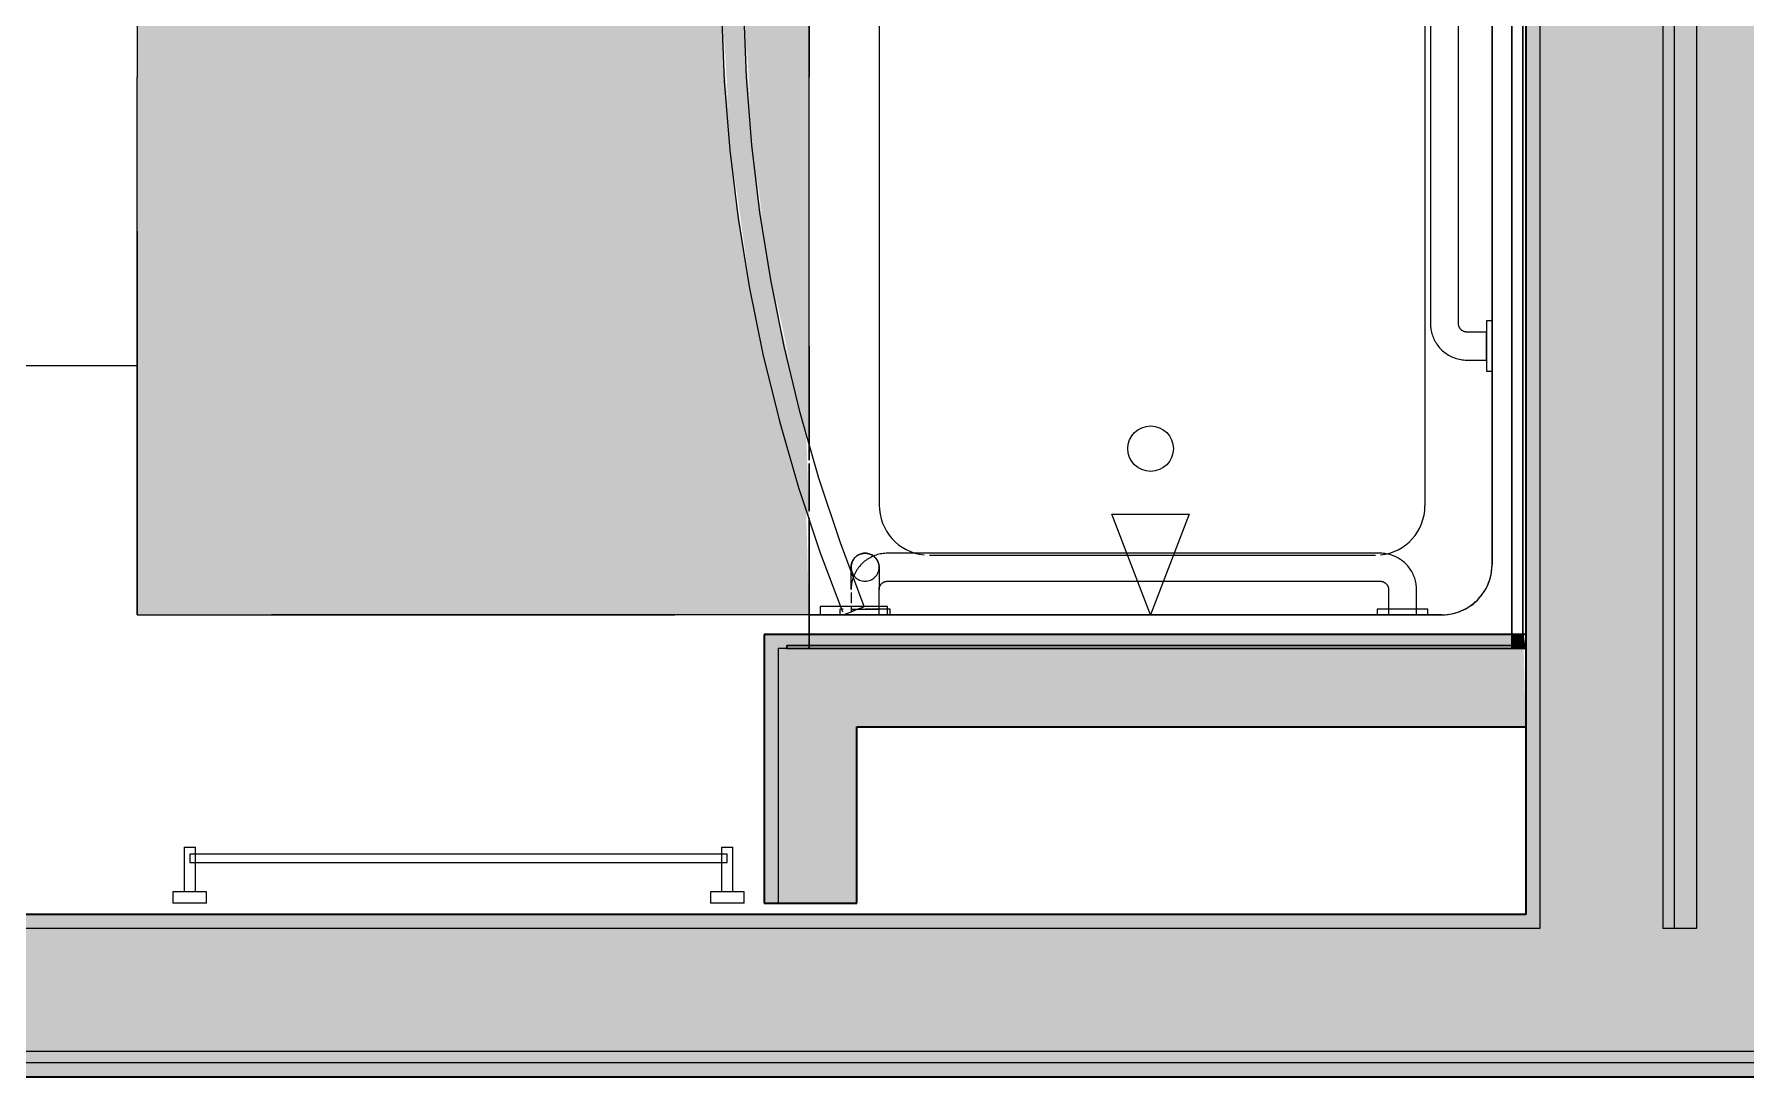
# Model space of a CAD drawing. Header units: inches. Extents: x 6 to 8416, y -388 to 6104.
# Drawn here: x 5743.6 to 5820, y 1568.9 to 1615.5 of the extents above; entities that cross this region are included whole.
import ezdxf

# ---------------------------------------------------------------- set-up
doc = ezdxf.new("R2010")
doc.units = ezdxf.units.IN
doc.header["$MEASUREMENT"] = 0
doc.linetypes.add('Dash 1_16_', pattern=[48, 24, -24])
doc.linetypes.add('Hidden 1_16_', pattern=[36, 24, -12])
for name, color, linetype, lineweight in [('A-GENM', 13, 'Continuous', 18), ('A-ROOM', 32, 'Continuous', 13), ('A-WALL', 113, 'Continuous', 25), ('A-WALL-PATT', 111, 'Continuous', 35), ('I-WALL', 2, 'Continuous', 25), ('P-SANR-FIXT', 6, 'Continuous', 18), ('Q-SPCQ', 91, 'Continuous', 18)]:
    doc.layers.add(name, color=color, linetype=linetype, lineweight=lineweight)

# ---------------------------------------------------------------- blocks, each defined once
blk = doc.blocks.new('PL BA Toilet-Unit-Two Piece-ICC ADA-AM - ICC Type B_ Front _ Side Approach_ Swing Up Bar-1978642-LEVEL 3 - PLAN Copy 1 Copy 1')
at = {"layer": 'A-GENM', "linetype": 'Hidden 1_16_', "lineweight": 9}
for p in [(48, 66), (33, 24)]:
    blk.add_line(p, (48, 24), dxfattribs=at)
blk = doc.blocks.new('GM BA Shower-Unit-Tub-Prefab-ICC ADA-AM - ICC Type B_ Option A Forward_ 60_W x 32_D-2223805-LEVEL 3 - PLAN Copy 1 Copy 1')
at = {"layer": 'A-GENM'}
blk.add_line((0, 32), (0.625, 32), dxfattribs=at)
blk = doc.blocks.new('GM Clearance-Rect-AM - 30_ x 48_  - A117 2017 Existing _ Type B _ A117 2009 _ CBC-V267-LEVEL 3 - PLAN Copy 1 Copy 1')
at = {"layer": 'A-GENM', "linetype": 'Hidden 1_16_', "lineweight": 9, "transparency": 33554560}
h = blk.add_hatch(color=256, dxfattribs=at)
h.paths.add_polyline_path([(15, 0), (14.865, 4.705), (14.159, 7.141), (12.32, 14.947), (11.757, 18.565), (11.214, 24.639), (11.151, 30.705), (11.479, 35.998), (12.278, 41.836), (13.485, 47.308), (13.485, 48), (-15, 48), (-15, 0), (13.166, 0)])
h.paths.add_polyline_path([(15, 7.775), (15, 48), (14.667, 48), (13.728, 44.092), (12.765, 38.451), (12.231, 32.814), (12.135, 26.714), (12.5, 20.865), (13.166, 15.836), (14.486, 9.664), (14.989, 7.815)])
blk.add_hatch(color=256, dxfattribs=at).paths.add_polyline_path([(15, 4.326), (14.865, 8.27), (13.713, 12.987), (12.752, 18.657), (12.22, 24.46), (12.151, 30.705), (12.478, 35.946), (13.367, 42.21), (14.624, 47.841), (14.492, 48), (13.614, 47.841), (12.03, 40.546), (11.845, 39.201), (11.217, 32.454), (11.104, 27.516), (11.508, 20.747), (12.336, 14.859), (13.593, 9.14), (14.865, 4.705)])
at = {"layer": 'A-GENM', "linetype": 'Hidden 1_16_', "lineweight": 9}
for p, q in [((-15, 48), (-15, 0)), ((-15, 48), (-15, 0)), ((-15, 0), (-15, 48)), ((15, 7.775), (15, 48)), ((15, 7.775), (15, 48)), ((15, 48), (15, 7.775)), ((15, 6.898), (15, 7.775)), ((15, 6.898), (15, 7.775)), ((15, 7.775), (15, 6.898)), ((15, 4.625), (15, 6.752)), ((15, 4.625), (15, 6.752)), ((15, 6.752), (15, 4.625)), ((15, 0), (15, 4.326)), ((15, 0), (15, 4.326)), ((15, 4.326), (15, 0)), ((-15, 0), (15, 0)), ((-15, 0), (15, 0)), ((15, 0), (-15, 0))]:
    blk.add_line(p, q, dxfattribs=at)
blk = doc.blocks.new('z Nested-Shower Surround-Tub-Prefab - Variable-V268-LEVEL 3 - PLAN Copy 1 Copy 1')
at = {"layer": 'A-GENM', "lineweight": 9}
for p, q in [((0.125, 33), (0, 33)), ((0, 33), (0, 0.625)), ((0, 32), (0, 33)), ((0, 33), (0.125, 33)), ((0.125, 0.625), (0.125, 33)), ((0.125, 33), (0.125, 32)), ((0, 29.875), (0, 32)), ((0.125, 32), (0.125, 29.875)), ((0, 0.625), (0, 29.875)), ((0.125, 29.875), (0.125, 0.625)), ((0, 0.625), (0, 0)), ((0, 0.091), (0, 0.625)), ((0, 0), (0, 0.091)), ((0, 0), (60, 0)), ((0.625, 0), (0, 0)), ((0.125, 0.125), (0.125, 0.625)), ((0.125, 0.625), (0.125, 0.312)), ((59.875, 0.125), (0.125, 0.125)), ((0.312, 0.125), (0.625, 0.125)), ((0.625, 0.125), (59.375, 0.125)), ((2.683, 0), (0.625, 0))]:
    blk.add_line(p, q, dxfattribs=at)
at = {"layer": 'A-GENM'}
for p, q in [((1.5, 32), (0, 32)), ((0, 32), (0, 0.625)), ((0, 29.875), (0, 32)), ((0.246, 32), (0.625, 32)), ((0.625, 32), (1.5, 32)), ((1.5, 32), (5.826, 32)), ((1.5, 30.75), (1.5, 32)), ((1.5, 30.75), (1.5, 32)), ((1.5, 32), (1.5, 30.75)), ((6.125, 32), (8.252, 32)), ((8.398, 32), (9.275, 32)), ((9.275, 32), (49.5, 32)), ((1.5, 30), (1.5, 30.75)), ((1.5, 29.25), (1.5, 30.75)), ((1.5, 30.75), (1.5, 30)), ((0, 0.625), (0, 29.875)), ((1.5, 3.75), (1.5, 29.25)), ((1.5, 5.942), (1.5, 29.058)), ((1.5, 29.058), (1.5, 5.942)), ((53.839, 28.873), (6.409, 28.873)), ((4.159, 26.623), (4.159, 17.771)), ((4.159, 17.771), (4.159, 15.729)), ((4.159, 15.729), (4.159, 6.712)), ((1.5, 3.75), (1.5, 5.058)), ((1.5, 5.058), (1.5, 3.75)), ((53.877, 4.5), (6.371, 4.5)), ((56.25, 1.5), (3.75, 1.5)), ((56.25, 1.5), (3.75, 1.5)), ((3.75, 1.5), (56.25, 1.5)), ((0, 0.625), (0, 0)), ((0, 0.091), (0, 0.625)), ((0, 0), (0, 0.091)), ((0, 0), (60, 0)), ((0.625, 0), (0, 0)), ((2.683, 0), (0.625, 0))]:
    blk.add_line(p, q, dxfattribs=at)
blk.add_circle((8.92, 16.75), 1.016, dxfattribs=at)
for centre, radius, start, end in [((6.409, 26.623), 2.25, 90, 173.7582), ((6.371, 6.712), 2.212, 186.09767, 270), ((3.75, 3.75), 2.25, 180, 195), ((3.75, 3.75), 2.25, 180, 270), ((3.75, 3.75), 2.25, 180, 195), ((3.75, 3.75), 2.25, 195, 200.02868), ((3.75, 3.75), 2.25, 195, 200.02868), ((3.75, 3.75), 2.25, 200.02868, 204.97132), ((3.75, 3.75), 2.25, 200.02868, 204.97132), ((3.75, 3.75), 2.25, 204.97132, 210), ((3.75, 3.75), 2.25, 204.97132, 210), ((3.75, 3.75), 2.25, 210, 225), ((3.75, 3.75), 2.25, 210, 225), ((3.75, 3.75), 2.25, 225, 240), ((3.75, 3.75), 2.25, 225, 240), ((3.75, 3.75), 2.25, 240, 241.59725), ((3.75, 3.75), 2.25, 240, 241.59725), ((3.75, 3.75), 2.25, 245.02868, 249.97132), ((3.75, 3.75), 2.25, 245.02868, 249.97132), ((3.75, 3.75), 2.25, 249.97132, 255), ((3.75, 3.75), 2.25, 249.97132, 255), ((3.75, 3.75), 2.25, 255, 270), ((3.75, 3.75), 2.25, 255, 270)]:
    blk.add_arc(centre, radius, start, end, dxfattribs=at)
blk = doc.blocks.new('z Nested-Shower Grab Bars - Variable-V269-LEVEL 3 - PLAN Copy 1 Copy 1')
at = {"layer": 'A-GENM', "linetype": 'Dash 1_16_', "lineweight": 9}
for p, q in [((0.245, 29.125), (0, 29.125)), ((0, 29.125), (0, 28.974)), ((0, 29.125), (0, 28.974)), ((0.245, 29.125), (0, 29.125)), ((0, 29.125), (0, 29.087)), ((0, 29.125), (0, 28.974)), ((0, 29.087), (0, 28.974)), ((0.25, 29.087), (0.25, 29.125)), ((0.25, 29.087), (0.25, 29.125)), ((0.25, 29.087), (0.25, 29.125)), ((0.25, 29.087), (0.25, 29.125)), ((0.25, 28.974), (0.25, 29.087)), ((0.25, 28.974), (0.25, 29.087)), ((0.25, 28.974), (0.25, 29.087)), ((0.25, 28.974), (0.25, 29.087)), ((0, 28.795), (0, 28.563)), ((0, 28.795), (0, 28.563)), ((0, 28.795), (0, 28.563)), ((0, 28.795), (0, 28.563)), ((0, 28.625), (0, 28.604)), ((0, 28.625), (0, 28.604)), ((0, 28.604), (0, 28.541)), ((0, 28.604), (0, 28.541)), ((0, 28.541), (0, 28.162)), ((0, 28.541), (0, 28.442)), ((0, 28.503), (0, 28.291)), ((0, 28.503), (0, 28.113)), ((0, 28.503), (0, 28.291)), ((0, 28.442), (0, 27.838)), ((0, 28.291), (0, 28.113)), ((0, 28.291), (0, 28.113)), ((0.375, 28.625), (0.154, 28.625)), ((0.25, 28.625), (0.25, 28.442)), ((0.25, 28.625), (0.25, 28.604)), ((0.25, 28.604), (0.25, 28.442)), ((0.25, 28.442), (0.25, 28.313)), ((0.25, 28.442), (0.25, 28.313)), ((0.25, 28.313), (0.25, 28)), ((0.25, 28.313), (0.25, 28.162)), ((0.25, 28.113), (0.25, 28.291)), ((1.004, 28.625), (0.515, 28.625)), ((1.004, 28.625), (0.515, 28.625)), ((1.143, 28.625), (1.125, 28.625)), ((1.125, 28.625), (1.165, 28.625)), ((1.208, 28.623), (1.143, 28.625)), ((1.165, 28.625), (1.205, 28.625)), ((1.205, 28.625), (1.245, 28.625)), ((1.272, 28.618), (1.208, 28.623)), ((1.245, 28.625), (1.284, 28.625)), ((1.337, 28.611), (1.272, 28.618)), ((1.284, 28.625), (1.324, 28.625)), ((1.324, 28.625), (1.363, 28.625)), ((1.401, 28.601), (1.337, 28.611)), ((1.363, 28.625), (1.401, 28.625)), ((1.401, 28.625), (1.44, 28.625)), ((1.465, 28.589), (1.401, 28.601)), ((1.44, 28.625), (1.477, 28.625)), ((1.528, 28.574), (1.465, 28.589)), ((1.477, 28.625), (1.514, 28.625)), ((1.514, 28.625), (1.551, 28.625)), ((1.591, 28.557), (1.528, 28.574)), ((1.551, 28.625), (1.587, 28.625)), ((1.587, 28.625), (1.622, 28.625)), ((1.653, 28.537), (1.591, 28.557)), ((1.622, 28.625), (1.656, 28.625)), ((1.714, 28.515), (1.653, 28.537)), ((1.656, 28.625), (1.69, 28.625)), ((1.69, 28.625), (1.722, 28.625)), ((1.774, 28.49), (1.714, 28.515)), ((1.722, 28.625), (1.754, 28.625)), ((1.754, 28.625), (1.784, 28.625)), ((1.833, 28.463), (1.774, 28.49)), ((1.784, 28.625), (1.814, 28.625)), ((1.814, 28.625), (1.842, 28.625)), ((1.891, 28.433), (1.833, 28.463)), ((1.842, 28.625), (1.87, 28.625)), ((1.87, 28.625), (1.896, 28.625)), ((1.948, 28.401), (1.891, 28.433)), ((1.896, 28.625), (1.921, 28.625)), ((1.921, 28.625), (1.944, 28.625)), ((1.944, 28.625), (1.966, 28.625)), ((2.003, 28.367), (1.948, 28.401)), ((1.966, 28.625), (1.987, 28.625)), ((2.057, 28.331), (2.003, 28.367)), ((2.057, 28.625), (2.071, 28.625)), ((2.109, 28.293), (2.057, 28.331)), ((2.071, 28.625), (2.083, 28.625)), ((2.083, 28.625), (2.094, 28.625)), ((2.094, 28.625), (2.103, 28.625)), ((2.103, 28.625), (2.11, 28.625)), ((2.16, 28.252), (2.109, 28.293)), ((2.11, 28.625), (2.116, 28.625)), ((2.116, 28.625), (2.121, 28.625)), ((2.121, 28.625), (2.124, 28.625)), ((2.124, 28.625), (2.125, 28.625)), ((2.125, 28.625), (2.15, 28.625)), ((2.15, 28.625), (2.175, 28.623)), ((2.175, 28.623), (2.2, 28.621)), ((2.2, 28.621), (2.225, 28.617)), ((2.225, 28.617), (2.249, 28.613)), ((2.249, 28.613), (2.274, 28.607)), ((2.274, 28.607), (2.298, 28.601)), ((2.298, 28.601), (2.322, 28.593)), ((2.322, 28.593), (2.345, 28.585)), ((2.345, 28.585), (2.368, 28.576)), ((2.368, 28.576), (2.391, 28.565)), ((2.391, 28.565), (2.414, 28.554)), ((2.414, 28.554), (2.436, 28.542)), ((2.436, 28.542), (2.457, 28.53)), ((2.457, 28.53), (2.478, 28.516)), ((2.478, 28.516), (2.498, 28.501)), ((2.498, 28.501), (2.518, 28.486)), ((2.518, 28.486), (2.537, 28.47)), ((2.537, 28.47), (2.556, 28.453)), ((2.556, 28.453), (2.573, 28.435)), ((2.573, 28.435), (2.59, 28.417)), ((2.59, 28.417), (2.607, 28.398)), ((2.607, 28.398), (2.622, 28.379)), ((2.622, 28.379), (2.637, 28.358)), ((2.637, 28.358), (2.651, 28.338)), ((2.651, 28.338), (2.664, 28.316)), ((2.664, 28.316), (2.676, 28.295)), ((2.676, 28.295), (2.688, 28.272)), ((0, 28.162), (0, 27.838)), ((0, 28), (0, 27.749)), ((0, 28), (0, 27.749)), ((0, 28), (0, 27.749)), ((0, 27.838), (0, 27.688)), ((0, 27.838), (0, 27.688)), ((0, 27.709), (0, 27.438)), ((0, 27.709), (0, 27.438)), ((0, 27.709), (0, 27.438)), ((0, 27.688), (0, 27.558)), ((0, 27.688), (0, 27.558)), ((0, 27.558), (0, 27.459)), ((0, 27.558), (0, 27.459)), ((0.25, 28.162), (0.25, 28)), ((0.25, 28), (0.25, 27.838)), ((0.25, 28), (0.25, 27.838)), ((0.25, 27.749), (0.25, 27.991)), ((0.25, 27.838), (0.25, 27.688)), ((0.25, 27.838), (0.25, 27.688)), ((0.25, 26.875), (0.25, 27.709)), ((0.25, 27.688), (0.25, 27.375)), ((0.25, 27.688), (0.25, 27.375)), ((0.25, 26.875), (0.25, 27.687)), ((0.25, 26.875), (0.25, 27.687)), ((2.21, 28.21), (2.16, 28.252)), ((2.257, 28.166), (2.21, 28.21)), ((2.303, 28.119), (2.257, 28.166)), ((2.466, 27.918), (2.428, 27.97)), ((2.502, 27.863), (2.466, 27.918)), ((2.535, 27.807), (2.502, 27.863)), ((2.528, 27.523), (2.509, 27.507)), ((2.547, 27.539), (2.528, 27.523)), ((2.566, 27.75), (2.535, 27.807)), ((2.565, 27.556), (2.547, 27.539)), ((2.583, 27.574), (2.565, 27.556)), ((2.595, 27.692), (2.566, 27.75)), ((2.599, 27.593), (2.583, 27.574)), ((2.622, 27.633), (2.595, 27.692)), ((2.615, 27.612), (2.599, 27.593)), ((2.63, 27.632), (2.615, 27.612)), ((2.646, 27.572), (2.622, 27.633)), ((2.645, 27.653), (2.63, 27.632)), ((2.658, 27.674), (2.645, 27.653)), ((2.671, 27.695), (2.658, 27.674)), ((2.682, 27.717), (2.671, 27.695)), ((2.693, 27.74), (2.682, 27.717)), ((2.688, 28.272), (2.698, 28.25)), ((2.703, 27.763), (2.693, 27.74)), ((2.698, 28.25), (2.708, 28.226)), ((2.712, 27.786), (2.703, 27.763)), ((2.708, 28.226), (2.716, 28.203)), ((2.72, 27.81), (2.712, 27.786)), ((2.716, 28.203), (2.724, 28.179)), ((2.727, 27.834), (2.72, 27.81)), ((2.724, 28.179), (2.73, 28.155)), ((2.734, 27.858), (2.727, 27.834)), ((2.73, 28.155), (2.736, 28.131)), ((2.739, 27.882), (2.734, 27.858)), ((2.736, 28.131), (2.741, 28.106)), ((2.743, 27.907), (2.739, 27.882)), ((2.741, 28.106), (2.745, 28.082)), ((2.746, 27.932), (2.743, 27.907)), ((2.745, 28.082), (2.747, 28.057)), ((2.749, 27.957), (2.746, 27.932)), ((2.747, 28.057), (2.749, 28.032)), ((2.749, 28.032), (2.75, 28.007)), ((2.75, 27.982), (2.749, 27.957)), ((2.75, 28.007), (2.75, 27.982)), ((0, 27.459), (0, 27.396)), ((0, 27.459), (0, 27.396)), ((0, 27.438), (0, 27.205)), ((0, 27.438), (0, 27.205)), ((0, 27.438), (0, 27.205)), ((0, 27.438), (0, 27.205)), ((0, 27.396), (0, 27.375)), ((0, 27.396), (0, 27.375)), ((0, 27.375), (1.125, 27.375)), ((0, 27.205), (0, 27.026)), ((0, 27.205), (0, 27.026)), ((0, 27.205), (0, 27.026)), ((0, 27.205), (0, 27.026)), ((0, 27.026), (0, 26.913)), ((0, 27.026), (0, 26.913)), ((0, 27.026), (0, 26.913)), ((0, 27.026), (0, 26.913)), ((0, 26.913), (0, 26.875)), ((0, 26.913), (0, 26.875)), ((0, 26.913), (0, 26.875)), ((0, 26.913), (0, 26.875)), ((0, 26.875), (0.25, 26.875)), ((0, 26.875), (0.25, 26.875)), ((0.25, 26.875), (0.25, 27.438)), ((0.25, 27.375), (1.125, 27.375)), ((1.5, 27), (1.5, 15.826)), ((1.972, 27.375), (1.95, 27.375)), ((1.993, 27.375), (1.972, 27.375)), ((2.012, 27.375), (1.993, 27.375)), ((2.03, 27.375), (2.012, 27.375)), ((2.046, 27.375), (2.03, 27.375)), ((2.061, 27.375), (2.046, 27.375)), ((2.074, 27.375), (2.061, 27.375)), ((2.086, 27.375), (2.074, 27.375)), ((2.096, 27.375), (2.086, 27.375)), ((2.105, 27.375), (2.096, 27.375)), ((2.112, 27.375), (2.105, 27.375)), ((2.118, 27.375), (2.112, 27.375)), ((2.122, 27.375), (2.118, 27.375)), ((2.124, 27.375), (2.122, 27.375)), ((2.125, 27.375), (2.124, 27.375)), ((2.138, 27.375), (2.125, 27.375)), ((2.163, 27.376), (2.138, 27.375)), ((2.188, 27.378), (2.163, 27.376)), ((2.213, 27.381), (2.188, 27.378)), ((2.238, 27.385), (2.213, 27.381)), ((2.262, 27.39), (2.238, 27.385)), ((2.287, 27.396), (2.262, 27.39)), ((2.311, 27.403), (2.287, 27.396)), ((2.334, 27.411), (2.311, 27.403)), ((2.358, 27.42), (2.334, 27.411)), ((2.381, 27.43), (2.358, 27.42)), ((2.403, 27.44), (2.381, 27.43)), ((2.426, 27.452), (2.403, 27.44)), ((2.447, 27.464), (2.426, 27.452)), ((2.468, 27.478), (2.447, 27.464)), ((2.489, 27.492), (2.468, 27.478)), ((2.509, 27.507), (2.489, 27.492)), ((2.75, 16.306), (2.75, 27)), ((2.75, 14.194), (2.75, 16.306)), ((1.5, 15.826), (1.5, 14.674)), ((1.5, 14.674), (1.5, 5)), ((2.75, 5), (2.75, 14.194)), ((0.25, 5.125), (0, 5.125)), ((0, 5.125), (0, 5.087)), ((0, 5.125), (0, 5.087)), ((0, 5.087), (0, 4.974)), ((0, 5.087), (0, 4.974)), ((0, 4.974), (0, 4.795)), ((0, 4.974), (0, 4.795)), ((0, 4.795), (0, 4.563)), ((0, 4.795), (0, 4.563)), ((1.125, 4.625), (0, 4.625)), ((0, 4.625), (0, 4.604)), ((0, 4.625), (0, 4.604)), ((0, 4.604), (0, 4.541)), ((0, 4.604), (0, 4.541)), ((0.25, 2.875), (0.25, 5.125)), ((0.25, 4.563), (0.25, 5.125)), ((0, 4.563), (0, 4.291)), ((0, 4.541), (0, 4.442)), ((0, 4.541), (0, 4.442)), ((0, 4.442), (0, 4.313)), ((0, 4.442), (0, 4.313)), ((0, 4.313), (0, 4.162)), ((0, 4.313), (0, 4.162)), ((0, 4.291), (0, 4)), ((0, 4.162), (0, 4)), ((0, 4.162), (0, 4)), ((0, 4), (0, 3.709)), ((0, 4), (0, 3.688)), ((0, 4), (0, 3.838)), ((0, 3.838), (0, 3.688)), ((0, 3.709), (0, 3.438)), ((0, 3.688), (0, 3.558)), ((0, 3.688), (0, 3.558)), ((0, 3.558), (0, 3.459)), ((0, 3.558), (0, 3.459)), ((0, 3.459), (0, 3.396)), ((0, 3.459), (0, 3.396)), ((0, 3.438), (0, 3.205)), ((0, 3.438), (0, 3.205)), ((0, 3.396), (0, 3.375)), ((0, 3.396), (0, 3.375)), ((0, 3.375), (1.125, 3.375)), ((0, 3.205), (0, 3.026)), ((0, 3.205), (0, 3.026)), ((0.25, 2.875), (0.25, 3.438)), ((0, 3.026), (0, 2.913)), ((0, 3.026), (0, 2.913)), ((0, 2.913), (0, 2.875)), ((0, 2.913), (0, 2.875)), ((0, 2.875), (0.25, 2.875)), ((35, 2.75), (13, 2.75)), ((35, 2.75), (13, 2.75)), ((11.375, 1.125), (11.375, 0.25)), ((11.375, 1.125), (11.375, 0.25)), ((12.625, 0.25), (12.625, 1.125)), ((12.625, 0.25), (12.625, 1.125)), ((13, 1.5), (35, 1.5)), ((13, 1.5), (35, 1.5)), ((10.875, 0.25), (10.875, 0)), ((11.687, 0.25), (10.875, 0.25)), ((11.687, 0.25), (10.875, 0.25)), ((10.875, 0.25), (10.875, 0)), ((13.125, 0.25), (10.875, 0.25)), ((11.687, 0.25), (10.875, 0.25)), ((10.875, 0), (10.913, 0)), ((10.875, 0), (10.913, 0)), ((10.875, 0), (10.913, 0)), ((10.875, 0), (10.913, 0)), ((10.913, 0), (11.026, 0)), ((10.913, 0), (11.026, 0)), ((10.913, 0), (11.026, 0)), ((10.913, 0), (11.026, 0)), ((11.026, 0), (11.205, 0)), ((11.026, 0), (11.205, 0)), ((11.026, 0), (11.205, 0)), ((11.026, 0), (11.205, 0)), ((11.205, 0), (11.438, 0)), ((11.205, 0), (11.438, 0)), ((11.205, 0), (11.438, 0)), ((11.205, 0), (11.438, 0)), ((11.375, 0.25), (11.688, 0.25)), ((11.375, 0.25), (11.688, 0.25)), ((11.375, 0.25), (11.688, 0.25)), ((11.375, 0.25), (12.625, 0.25)), ((11.438, 0), (11.709, 0)), ((11.438, 0), (11.709, 0)), ((11.438, 0), (11.709, 0)), ((11.438, 0), (11.709, 0)), ((11.688, 0.25), (12.313, 0.25)), ((11.688, 0.25), (11.838, 0.25)), ((11.688, 0.25), (11.838, 0.25)), ((11.709, 0), (12, 0)), ((11.709, 0), (12, 0)), ((11.709, 0), (12, 0)), ((11.709, 0), (12, 0)), ((11.838, 0.25), (12, 0.25)), ((11.838, 0.25), (12, 0.25)), ((12, 0.25), (12.162, 0.25)), ((12, 0.25), (12.162, 0.25)), ((12, 0), (12.291, 0)), ((12, 0), (12.291, 0)), ((12, 0), (12.291, 0)), ((12, 0), (12.291, 0)), ((12.162, 0.25), (12.313, 0.25)), ((12.162, 0.25), (12.313, 0.25)), ((12.291, 0), (12.563, 0)), ((12.291, 0), (12.563, 0)), ((12.291, 0), (12.563, 0)), ((12.291, 0), (12.563, 0)), ((13.125, 0.25), (12.313, 0.25)), ((13.125, 0.25), (12.313, 0.25)), ((12.313, 0.25), (12.625, 0.25)), ((12.313, 0.25), (12.625, 0.25)), ((13.125, 0.25), (12.313, 0.25)), ((12.313, 0.25), (12.625, 0.25)), ((12.563, 0), (12.795, 0)), ((12.563, 0), (12.795, 0)), ((12.563, 0), (12.795, 0)), ((12.563, 0), (12.795, 0)), ((12.795, 0), (12.974, 0)), ((12.795, 0), (12.974, 0)), ((12.795, 0), (12.974, 0)), ((12.795, 0), (12.974, 0)), ((12.974, 0), (13.087, 0)), ((12.974, 0), (13.087, 0)), ((12.974, 0), (13.087, 0)), ((12.974, 0), (13.087, 0)), ((13.087, 0), (13.125, 0)), ((13.087, 0), (13.125, 0)), ((13.087, 0), (13.125, 0)), ((13.087, 0), (13.125, 0)), ((13.125, 0), (13.125, 0.25)), ((13.125, 0), (13.125, 0.25))]:
    blk.add_line(p, q, dxfattribs=at)
at = {"layer": 'A-GENM', "linetype": 'Dash 1_16_', "lineweight": 9, "flags": 128}
for points in [[(1.987, 28.625), (2.007, 28.625), (2.025, 28.625), (2.042, 28.625), (2.057, 28.625)], [(2.428, 27.97), (2.389, 28.022), (2.347, 28.072), (2.303, 28.119)], [(2.75, 27), (2.749, 27.065), (2.745, 27.13), (2.738, 27.195), (2.729, 27.259), (2.718, 27.323), (2.703, 27.386), (2.687, 27.449), (2.668, 27.511), (2.646, 27.572)], [(1.125, 27.375), (1.14, 27.375), (1.155, 27.374), (1.17, 27.372), (1.185, 27.37), (1.2, 27.368), (1.214, 27.364), (1.229, 27.36), (1.243, 27.356), (1.257, 27.351), (1.271, 27.345), (1.285, 27.339), (1.298, 27.333), (1.311, 27.325), (1.324, 27.318), (1.337, 27.31), (1.349, 27.301), (1.361, 27.292), (1.372, 27.282), (1.383, 27.272), (1.394, 27.261), (1.404, 27.25), (1.414, 27.239), (1.423, 27.227), (1.432, 27.215), (1.441, 27.203), (1.448, 27.19), (1.456, 27.177), (1.463, 27.163), (1.469, 27.15), (1.475, 27.136), (1.48, 27.122), (1.484, 27.108), (1.488, 27.093), (1.492, 27.078), (1.495, 27.064), (1.497, 27.049), (1.498, 27.034), (1.5, 27.019), (1.5, 27.004), (1.5, 27)], [(1.95, 27.375), (1.927, 27.375), (1.903, 27.375), (1.877, 27.375), (1.85, 27.375), (1.822, 27.375), (1.792, 27.375), (1.762, 27.375), (1.731, 27.375), (1.699, 27.375), (1.665, 27.375), (1.631, 27.375), (1.596, 27.375), (1.561, 27.375), (1.524, 27.375), (1.487, 27.375), (1.45, 27.375), (1.412, 27.375), (1.373, 27.375), (1.334, 27.375), (1.295, 27.375), (1.255, 27.375), (1.216, 27.375), (1.176, 27.375), (1.136, 27.375), (1.125, 27.375)], [(1.5, 5), (1.5, 4.985), (1.499, 4.97), (1.497, 4.955), (1.495, 4.94), (1.493, 4.925), (1.489, 4.911), (1.485, 4.896), (1.481, 4.882), (1.476, 4.868), (1.47, 4.854), (1.464, 4.84), (1.458, 4.827), (1.45, 4.814), (1.443, 4.801), (1.435, 4.788), (1.426, 4.776), (1.417, 4.764), (1.407, 4.753), (1.397, 4.742), (1.386, 4.731), (1.375, 4.721), (1.364, 4.711), (1.352, 4.702), (1.34, 4.693), (1.328, 4.684), (1.315, 4.677), (1.302, 4.669), (1.288, 4.662), (1.275, 4.656), (1.261, 4.65), (1.247, 4.645), (1.233, 4.641), (1.218, 4.637), (1.203, 4.633), (1.189, 4.63), (1.174, 4.628), (1.159, 4.627), (1.144, 4.625), (1.129, 4.625), (1.125, 4.625)], [(1.125, 3.375), (1.19, 3.376), (1.255, 3.38), (1.32, 3.387), (1.384, 3.396), (1.448, 3.407), (1.511, 3.422), (1.574, 3.438), (1.636, 3.457), (1.697, 3.479), (1.758, 3.503), (1.817, 3.53), (1.875, 3.559), (1.932, 3.59), (1.988, 3.623), (2.043, 3.659), (2.095, 3.697), (2.147, 3.736), (2.197, 3.778), (2.244, 3.822), (2.291, 3.868), (2.335, 3.915), (2.377, 3.965), (2.418, 4.016), (2.456, 4.068), (2.492, 4.122), (2.526, 4.177), (2.558, 4.234), (2.588, 4.292), (2.615, 4.351), (2.64, 4.411), (2.662, 4.472), (2.682, 4.534), (2.699, 4.597), (2.714, 4.66), (2.726, 4.724), (2.736, 4.788), (2.743, 4.853), (2.748, 4.917), (2.75, 4.982), (2.75, 5)], [(13, 2.75), (12.935, 2.749), (12.87, 2.745), (12.805, 2.738), (12.741, 2.729), (12.677, 2.718), (12.614, 2.703), (12.551, 2.687), (12.489, 2.668), (12.428, 2.646), (12.367, 2.622), (12.308, 2.595), (12.25, 2.566), (12.193, 2.535), (12.137, 2.502), (12.082, 2.466), (12.03, 2.428), (11.978, 2.389), (11.928, 2.347), (11.881, 2.303), (11.834, 2.257), (11.79, 2.21), (11.748, 2.16), (11.707, 2.109), (11.669, 2.057), (11.633, 2.003), (11.599, 1.948), (11.567, 1.891), (11.537, 1.833), (11.51, 1.774), (11.485, 1.714), (11.463, 1.653), (11.443, 1.591), (11.426, 1.528), (11.411, 1.465), (11.399, 1.401), (11.389, 1.337), (11.382, 1.272), (11.377, 1.208), (11.375, 1.143), (11.375, 1.125)], [(13, 2.75), (12.935, 2.749), (12.87, 2.745), (12.805, 2.738), (12.741, 2.729), (12.677, 2.718), (12.614, 2.703), (12.551, 2.687), (12.489, 2.668), (12.428, 2.646), (12.367, 2.622), (12.308, 2.595), (12.25, 2.566), (12.193, 2.535), (12.137, 2.502), (12.082, 2.466), (12.03, 2.428), (11.978, 2.389), (11.928, 2.347), (11.881, 2.303), (11.834, 2.257), (11.79, 2.21), (11.748, 2.16), (11.707, 2.109), (11.669, 2.057), (11.633, 2.003), (11.599, 1.948), (11.567, 1.891), (11.537, 1.833), (11.51, 1.774), (11.485, 1.714), (11.463, 1.653), (11.443, 1.591), (11.426, 1.528), (11.411, 1.465), (11.399, 1.401), (11.389, 1.337), (11.382, 1.272), (11.377, 1.208), (11.375, 1.143), (11.375, 1.125)], [(12.625, 1.125), (12.625, 1.14), (12.626, 1.155), (12.628, 1.17), (12.63, 1.185), (12.632, 1.2), (12.636, 1.214), (12.64, 1.229), (12.644, 1.243), (12.649, 1.257), (12.655, 1.271), (12.661, 1.285), (12.667, 1.298), (12.675, 1.311), (12.682, 1.324), (12.69, 1.337), (12.699, 1.349), (12.708, 1.361), (12.718, 1.372), (12.728, 1.383), (12.739, 1.394), (12.75, 1.404), (12.761, 1.414), (12.773, 1.423), (12.785, 1.432), (12.797, 1.441), (12.81, 1.448), (12.823, 1.456), (12.837, 1.463), (12.85, 1.469), (12.864, 1.475), (12.878, 1.48), (12.892, 1.484), (12.907, 1.488), (12.922, 1.492), (12.936, 1.495), (12.951, 1.497), (12.966, 1.498), (12.981, 1.5), (12.996, 1.5), (13, 1.5)], [(12.625, 1.125), (12.625, 1.14), (12.626, 1.155), (12.628, 1.17), (12.63, 1.185), (12.632, 1.2), (12.636, 1.214), (12.64, 1.229), (12.644, 1.243), (12.649, 1.257), (12.655, 1.271), (12.661, 1.285), (12.667, 1.298), (12.675, 1.311), (12.682, 1.324), (12.69, 1.337), (12.699, 1.349), (12.708, 1.361), (12.718, 1.372), (12.728, 1.383), (12.739, 1.394), (12.75, 1.404), (12.761, 1.414), (12.773, 1.423), (12.785, 1.432), (12.797, 1.441), (12.81, 1.448), (12.823, 1.456), (12.837, 1.463), (12.85, 1.469), (12.864, 1.475), (12.878, 1.48), (12.892, 1.484), (12.907, 1.488), (12.922, 1.492), (12.936, 1.495), (12.951, 1.497), (12.966, 1.498), (12.981, 1.5), (12.996, 1.5), (13, 1.5)]]:
    blk.add_lwpolyline(points, dxfattribs=at)
at = {"layer": 'A-GENM', "linetype": 'Dash 1_16_', "lineweight": 9}
for start, end in [(90, 270), (270, 90)]:
    blk.add_arc((2.125, 28), 0.625, start, end, dxfattribs=at)
blk = doc.blocks.new('z Nested-Shower Fixtures - Variable-2223344-LEVEL 3 - PLAN Copy 1 Copy 1')
at = {"layer": 'P-SANR-FIXT'}
for p, q in [((0, 0), (4.5, 1.727)), ((4.5, 1.727), (4.5, -1.727)), ((4.5, -1.727), (0, 0))]:
    blk.add_line(p, q, dxfattribs=at)
blk = doc.blocks.new('SE BA Shower Curtain Rod-AM - 1_ Dia__ 76_ AFF-V270-LEVEL 3 - PLAN Copy 1 Copy 1')
at = {"layer": 'Q-SPCQ'}
for p, q in [((0.375, 1.5), (0, 1.5)), ((0, 1.5), (0, 0.75)), ((0, 1.5), (0, -1.5)), ((0.375, -1.5), (0.375, 1.5)), ((0.375, 0.75), (0.375, 1.5)), ((0, 0.75), (0, 0.388)), ((0, 0.388), (0, 0)), ((0.002, 0.464), (0.027, 0.402)), ((0.002, 0.464), (0.027, 0.402)), ((0.027, 0.402), (0.095, 0.232)), ((0.027, 0.402), (0.057, 0.328)), ((0.057, 0.328), (0.095, 0.232)), ((0.095, 0.232), (0.14, 0.12)), ((0.095, 0.232), (0.14, 0.12)), ((0.375, 0.605), (0.128, 0.512)), ((0.14, 0.12), (0.235, -0.12)), ((0.14, 0.12), (0.187, 0)), ((0.187, 0), (0.235, -0.12)), ((0.375, 0.521), (0.375, 0.75)), ((0, 0), (0, -0.388)), ((0, -0.388), (0, -0.75)), ((0, -0.75), (0, -1.5)), ((0.235, -0.12), (0.28, -0.232)), ((0.235, -0.12), (0.28, -0.232)), ((0.28, -0.232), (0.318, -0.328)), ((0.28, -0.232), (0.318, -0.328)), ((0.318, -0.328), (0.348, -0.402)), ((0.318, -0.328), (0.348, -0.402)), ((0.348, -0.402), (0.366, -0.449)), ((0.348, -0.402), (0.366, -0.449)), ((0.366, -0.449), (0.373, -0.464)), ((0.366, -0.449), (0.373, -0.464)), ((0.375, -0.75), (0.375, -0.391)), ((0.375, -1.5), (0.375, -0.75)), ((0, -1.5), (0.375, -1.5))]:
    blk.add_line(p, q, dxfattribs=at)
at = {"layer": 'Q-SPCQ', "flags": 128}
for points in [[(56.625, 0.604), (54.115, 1.547), (51.191, 2.513), (48.231, 3.362), (45.239, 4.091), (42.221, 4.7), (39.18, 5.189), (36.123, 5.555), (33.053, 5.798), (29.976, 5.919), (26.897, 5.916), (23.82, 5.791), (20.75, 5.542), (17.694, 5.171), (14.654, 4.678), (11.636, 4.063), (8.646, 3.329), (5.687, 2.475), (2.765, 1.504), (0.375, 0.605)], [(0.375, -0.464), (3.218, 0.604), (6.104, 1.558), (9.026, 2.395), (11.978, 3.115), (14.958, 3.716), (17.959, 4.198), (20.976, 4.56), (24.006, 4.8), (27.043, 4.919), (30.083, 4.916), (33.119, 4.792), (36.149, 4.547), (39.166, 4.181), (42.166, 3.694), (45.144, 3.088), (48.096, 2.363), (51.016, 1.52), (53.901, 0.562), (56.625, -0.464)]]:
    blk.add_lwpolyline(points, dxfattribs=at)
blk = doc.blocks.new('SE BA Towel Bar-AM - 2_-0_ W x 2 1_2_ D_ 48_ AFF-V272-LEVEL 3 - PLAN Copy 1 Copy 1')
at = {"layer": 'Q-SPCQ'}
for p, q in [((-12.25, 2.5), (-12.25, 0.5)), ((-12.25, 2.5), (-12, 2.5)), ((-12.217, 2.5), (-12, 2.5)), ((-12, 2.5), (-11.783, 2.5)), ((-12, 2.5), (-11.75, 2.5)), ((-11.75, 0.5), (-11.75, 2.5)), ((11.75, 2.5), (11.75, 0.5)), ((11.75, 2.5), (12, 2.5)), ((11.783, 2.5), (12, 2.5)), ((12, 2.5), (12.217, 2.5)), ((12, 2.5), (12.25, 2.5)), ((12.25, 0.5), (12.25, 2.5)), ((12, 2.187), (-12, 2.187)), ((-12, 2.187), (-12, 1.812)), ((-12, 2.187), (-12, 2.162)), ((-12, 2.162), (-12, 2.133)), ((-12, 2.133), (-12, 2.049)), ((-12, 2.049), (-12, 1.906)), ((-12, 1.906), (-12, 1.867)), ((-12, 1.867), (-12, 1.838)), ((-12, 1.838), (-12, 1.819)), ((-12, 1.819), (-12, 1.812)), ((-12, 1.812), (12, 1.812)), ((12, 2.181), (12, 2.187)), ((12, 1.812), (12, 2.187)), ((12, 2.094), (12, 2.181)), ((12, 1.812), (12, 2.094)), ((-12.75, 0.5), (-12.75, 0)), ((-12, 0.5), (-12.75, 0.5)), ((-12, 0.5), (-12.25, 0.5)), ((-12, 0.5), (-12.236, 0.5)), ((-12, 0.5), (-12.217, 0.5)), ((-11.783, 0.5), (-12, 0.5)), ((-11.75, 0.5), (-12, 0.5)), ((-11.764, 0.5), (-12, 0.5)), ((-11.25, 0.5), (-12, 0.5)), ((-11.25, 0), (-11.25, 0.5)), ((11.25, 0.5), (11.25, 0)), ((12, 0.5), (11.25, 0.5)), ((12, 0.5), (11.75, 0.5)), ((12, 0.5), (11.764, 0.5)), ((12, 0.5), (11.783, 0.5)), ((12.217, 0.5), (12, 0.5)), ((12.25, 0.5), (12, 0.5)), ((12.236, 0.5), (12, 0.5)), ((12.75, 0.5), (12, 0.5)), ((12.75, 0), (12.75, 0.5)), ((-12, 0), (-12.75, 0)), ((-11.25, 0), (-12, 0)), ((12, 0), (11.25, 0)), ((12.75, 0), (12, 0))]:
    blk.add_line(p, q, dxfattribs=at)
blk = doc.blocks.new('z Nested-Shower Extra Gyp Layer - Variable-2223807-LEVEL 3 - PLAN Copy 1 Copy 1')
at = {"layer": 'A-GENM', "lineweight": 9}
for p, q in [((60, 0.625), (0, 0.625)), ((0, 0.625), (60, 0.625)), ((0, 0.625), (0, 0)), ((0, 0.625), (0, 0)), ((60, 0), (0, 0)), ((0, 0), (60, 0))]:
    blk.add_line(p, q, dxfattribs=at)

msp = doc.modelspace()

# ---------------------------------------------------------------- hatches: boundary and pattern name
at = {"layer": 'A-WALL-PATT'}
for points in [[(5810.16533733, 1576.18577679), (5810.79033733, 1576.18577679), (5810.79033733, 1734.18577679), (5810.16533733, 1734.18577679), (5810.16533733, 1580.90268581)], [(5816.29033733, 1575.56077679), (5816.79033733, 1575.56077679), (5816.79033733, 1734.18577679), (5816.29033733, 1734.18577679), (5816.29033733, 1576.18577679)]]:
    msp.add_hatch(color=10, dxfattribs=at).paths.add_polyline_path(points)
at = {"layer": 'A-WALL-PATT', "transparency": 33554560}
for points in [[(5776.33178685, 1576.68577679), (5776.79033733, 1576.68577679), (5776.79033733, 1588.68577679), (5776.16533733, 1588.68577679), (5776.16533733, 1576.68577679)], [(5809.54033733, 1588.06077679), (5809.54033733, 1588.68577679), (5776.79033733, 1588.68577679), (5776.79033733, 1588.06077679), (5793.20303685, 1588.06077679)], [(5810.07428685, 1588.06077679), (5810.16533733, 1588.06077679), (5810.07428685, 1588.68577679), (5809.54033733, 1588.68577679), (5809.54033733, 1588.06077679)]]:
    msp.add_hatch(color=10, dxfattribs=at).paths.add_polyline_path(points)
at = {"layer": 'A-WALL-PATT'}
h = msp.add_hatch(color=10, dxfattribs=at)
h.paths.add_polyline_path([(7615.29803685, 1575.56077679), (7653.66533733, 1575.56077679), (7653.66533733, 1576.18577679), (7160.10283733, 1576.18577679), (7160.10283733, 1575.56077679), (7598.42678685, 1575.56077679)])
h.paths.add_polyline_path([(7657.16533733, 1575.56077679), (7659.79033733, 1575.56077679), (7659.79033733, 1576.18577679), (7657.16533733, 1576.18577679)])
h.paths.add_polyline_path([(7124.10283733, 1575.56077679), (7124.10283733, 1576.18577679), (6928.04033733, 1576.18577679), (6928.04033733, 1575.56077679), (7109.16053685, 1575.56077679)])
h.paths.add_polyline_path([(6916.04033733, 1575.56077679), (6916.04033733, 1576.18577679), (6716.60283733, 1576.18577679), (6716.60283733, 1575.56077679), (6906.70553685, 1575.56077679)])
h.paths.add_polyline_path([(6670.50803685, 1575.56077679), (6680.60283733, 1575.56077679), (6680.60283733, 1576.18577679), (6566.04033733, 1576.18577679), (6566.04033733, 1575.56077679), (6636.76553685, 1575.56077679)])
h.paths.add_polyline_path([(6554.04033733, 1575.56077679), (6554.04033733, 1576.18577679), (6551.97783733, 1576.18577679), (6551.97783733, 1575.56077679), (6552.40928685, 1575.56077679)])
h.paths.add_polyline_path([(6548.47783733, 1575.56077679), (6548.47783733, 1576.18577679), (6054.91533733, 1576.18577679), (6054.91533733, 1575.56077679), (6535.53803685, 1575.56077679)])
h.paths.add_polyline_path([(6018.91533733, 1575.56077679), (6018.91533733, 1576.18577679), (5823.29033733, 1576.18577679), (5823.29033733, 1575.56077679), (5894.43053685, 1575.56077679)])
h.paths.add_polyline_path([(5810.07428685, 1575.56077679), (5810.79033733, 1575.56077679), (5810.79033733, 1576.18577679), (5537.91533733, 1576.18577679), (5537.91533733, 1575.56077679), (5793.20303685, 1575.56077679)])
h.paths.add_polyline_path([(5448.79033733, 1575.56077679), (5501.91533733, 1575.56077679), (5501.91533733, 1576.18577679), (5448.16533733, 1576.18577679), (5448.16533733, 1575.56077679)])
at = {"layer": 'A-WALL-PATT', "lineweight": 25}
h = msp.add_hatch(color=10, dxfattribs=at)
h.paths.add_polyline_path([(7649.04053685, 1568.93577679), (7649.79033733, 1568.93577679), (7649.79033733, 1569.56077679), (7160.10283733, 1569.56077679), (7160.10283733, 1568.93577679), (7615.29803685, 1568.93577679)])
h.paths.add_polyline_path([(7666.41533733, 1568.93577679), (7666.41533733, 1569.56077679), (7656.41533733, 1569.56077679), (7656.41533733, 1568.93577679), (7665.91178685, 1568.93577679)])
h.paths.add_polyline_path([(7124.10283733, 1568.93577679), (7124.10283733, 1569.56077679), (6716.60283733, 1569.56077679), (6716.60283733, 1568.93577679), (7109.16053685, 1568.93577679)])
h.paths.add_polyline_path([(6670.50803685, 1568.93577679), (6680.60283733, 1568.93577679), (6680.60283733, 1569.56077679), (6054.91533733, 1569.56077679), (6054.91533733, 1568.93577679), (6636.76553685, 1568.93577679)])
h.paths.add_polyline_path([(6018.91533733, 1568.93577679), (6018.91533733, 1569.56077679), (5537.91533733, 1569.56077679), (5537.91533733, 1568.93577679), (5894.43053685, 1568.93577679)])
h.paths.add_polyline_path([(5501.91533733, 1568.93577679), (5501.91533733, 1569.56077679), (5454.79033733, 1569.56077679), (5454.79033733, 1568.93577679), (5489.52053685, 1568.93577679)])
at = {"layer": 'I-WALL'}
for points in [[(5810.79033733, 1575.56077679), (5816.29033733, 1575.56077679), (5816.29033733, 1734.18577679), (5810.79033733, 1734.18577679), (5810.79033733, 1576.18577679)], [(5816.79033733, 1575.56077679), (5817.79033733, 1575.56077679), (5817.79033733, 1734.18577679), (5816.79033733, 1734.18577679), (5816.79033733, 1576.18577679)], [(5823.29033733, 1575.56077679), (5823.29033733, 1734.18577679), (5817.79033733, 1734.18577679), (5817.79033733, 1575.56077679)]]:
    msp.add_hatch(color=10, dxfattribs=at).paths.add_polyline_path(points)
at = {"layer": 'I-WALL', "transparency": 33554560}
for points in [[(5776.79033733, 1576.68577679), (5780.29033733, 1576.68577679), (5780.29033733, 1588.06077679), (5776.79033733, 1588.06077679), (5776.79033733, 1580.90268581)], [(5810.16533733, 1584.56077679), (5810.07428685, 1588.06077679), (5780.29033733, 1588.06077679), (5780.29033733, 1584.56077679), (5810.07428685, 1584.56077679)]]:
    msp.add_hatch(color=10, dxfattribs=at).paths.add_polyline_path(points)
at = {"layer": 'I-WALL'}
h = msp.add_hatch(color=10, dxfattribs=at)
h.paths.add_polyline_path([(7655.79033733, 1570.06077679), (7665.29033733, 1570.06077679), (7665.29033733, 1575.56077679), (7160.10283733, 1575.56077679), (7160.10283733, 1570.06077679), (7650.29033733, 1570.06077679)])
h.paths.add_polyline_path([(7124.10283733, 1570.06077679), (7124.10283733, 1575.56077679), (6716.60283733, 1575.56077679), (6716.60283733, 1570.06077679), (7109.16053685, 1570.06077679)])
h.paths.add_polyline_path([(6670.50803685, 1570.06077679), (6680.60283733, 1570.06077679), (6680.60283733, 1575.56077679), (6054.91533733, 1575.56077679), (6054.91533733, 1570.06077679), (6636.76553685, 1570.06077679)])
h.paths.add_polyline_path([(6018.91533733, 1570.06077679), (6018.91533733, 1575.56077679), (5537.91533733, 1575.56077679), (5537.91533733, 1570.06077679), (5894.43053685, 1570.06077679)])
h.paths.add_polyline_path([(5489.52053685, 1570.06077679), (5501.91533733, 1570.06077679), (5501.91533733, 1575.56077679), (5448.79033733, 1575.56077679), (5448.79033733, 1570.06077679), (5455.77803685, 1570.06077679)])
h = msp.add_hatch(color=10, dxfattribs=at)
h.paths.add_polyline_path([(7665.79033733, 1569.56077679), (7665.79033733, 1570.06077679), (7655.79033733, 1570.06077679), (7655.79033733, 1569.56077679), (7656.41533733, 1569.56077679)])
h.paths.add_polyline_path([(7649.04053685, 1569.56077679), (7650.29033733, 1569.56077679), (7650.29033733, 1570.06077679), (7160.10283733, 1570.06077679), (7160.10283733, 1569.56077679), (7615.29803685, 1569.56077679)])
h.paths.add_polyline_path([(7124.10283733, 1569.56077679), (7124.10283733, 1570.06077679), (6716.60283733, 1570.06077679), (6716.60283733, 1569.56077679), (7109.16053685, 1569.56077679)])
h.paths.add_polyline_path([(6680.60283733, 1569.56077679), (6680.60283733, 1570.06077679), (6054.91533733, 1570.06077679), (6054.91533733, 1569.56077679), (6670.50803685, 1569.56077679)])
h.paths.add_polyline_path([(6018.91533733, 1569.56077679), (6018.91533733, 1570.06077679), (5537.91533733, 1570.06077679), (5537.91533733, 1569.56077679), (5894.43053685, 1569.56077679)])
h.paths.add_polyline_path([(5455.77803685, 1569.56077679), (5501.91533733, 1569.56077679), (5501.91533733, 1570.06077679), (5454.29033733, 1570.06077679), (5454.29033733, 1569.56077679), (5454.79033733, 1569.56077679)])

# ---------------------------------------------------------------- linework, layer by layer
at = {"layer": 'A-ROOM', "lineweight": 9, "flags": 128}
for points in [[(5448.16533733, 1576.18577679), (5810.16533733, 1576.18577679), (5810.16533733, 1734.18577679), (5810.16533733, 1861.31077679), (5375.41533733, 1861.31077679)], [(7649.16533733, 1568.93577679), (6922.04033733, 1568.93577679), (6676.66564332, 1568.93577679), (6671.79003134, 1568.93577679), (6560.04033733, 1568.93577679), (5817.04033733, 1568.93577679), (5455.41533733, 1568.93577679)]]:
    msp.add_lwpolyline(points, dxfattribs=at)
at = {"layer": 'A-WALL', "lineweight": 9}
for p, q in [((5810.79033733, 1861.31077679), (5810.79033733, 1575.56077679)), ((5816.29033733, 1861.31077679), (5816.29033733, 1575.56077679)), ((5816.79033733, 1861.31077679), (5816.79033733, 1575.56077679)), ((5817.79033733, 1861.31077679), (5817.79033733, 1575.56077679)), ((5776.79033733, 1588.06077679), (5776.79033733, 1576.68577679)), ((5810.16533733, 1588.06077679), (5776.79033733, 1588.06077679)), ((5810.79033733, 1575.56077679), (5537.91533733, 1575.56077679)), ((5817.79033733, 1575.56077679), (5816.29033733, 1575.56077679)), ((6018.91533733, 1570.06077679), (5537.91533733, 1570.06077679)), ((6018.91533733, 1569.56077679), (5537.91533733, 1569.56077679))]:
    msp.add_line(p, q, dxfattribs=at)
at = {"layer": 'I-WALL', "lineweight": 35}
for p, q in [((5810.16533733, 1861.31077679), (5810.16533733, 1576.18577679)), ((5776.16533733, 1588.68577679), (5776.16533733, 1576.68577679)), ((5810.16533733, 1588.68577679), (5776.16533733, 1588.68577679)), ((5780.29033733, 1576.68577679), (5780.29033733, 1584.56077679)), ((5780.29033733, 1584.56077679), (5810.16533733, 1584.56077679)), ((5810.16533733, 1576.18577679), (5537.91533733, 1576.18577679)), ((5776.16533733, 1576.68577679), (5780.29033733, 1576.68577679)), ((5537.91533733, 1568.93577679), (6018.91533733, 1568.93577679))]:
    msp.add_line(p, q, dxfattribs=at)

# ---------------------------------------------------------------- block references
at = {"layer": 'A-GENM', "lineweight": 9, "rotation": 90.0000000000004}
msp.add_blockref('z Nested-Shower Surround-Tub-Prefab - Variable-V268-LEVEL 3 - PLAN Copy 1 Copy 1', (5810.16533733, 1588.06077679), dxfattribs=at)
at = {"layer": 'A-GENM', "rotation": 90.0000000000004}
for name in ['GM BA Shower-Unit-Tub-Prefab-ICC ADA-AM - ICC Type B_ Option A Forward_ 60_W x 32_D-2223805-LEVEL 3 - PLAN Copy 1 Copy 1', 'z Nested-Shower Extra Gyp Layer - Variable-2223807-LEVEL 3 - PLAN Copy 1 Copy 1']:
    msp.add_blockref(name, (5810.16533733, 1588.06077679), dxfattribs=at)
at = {"layer": 'A-GENM', "linetype": 'Dash 1_16_', "lineweight": 9, "rotation": 90.0000000000004}
msp.add_blockref('z Nested-Shower Grab Bars - Variable-V269-LEVEL 3 - PLAN Copy 1 Copy 1', (5808.66533733, 1589.56077679), dxfattribs=at)
at = {"layer": 'A-GENM', "linetype": 'Hidden 1_16_', "lineweight": 9}
msp.add_blockref('GM Clearance-Rect-AM - 30_ x 48_  - A117 2017 Existing _ Type B _ A117 2009 _ CBC-V267-LEVEL 3 - PLAN Copy 1 Copy 1', (5763.16533733, 1589.56077679), dxfattribs=at)
at = {"layer": 'P-SANR-FIXT'}
msp.add_blockref('PL BA Toilet-Unit-Two Piece-ICC ADA-AM - ICC Type B_ Front _ Side Approach_ Swing Up Bar-1978642-LEVEL 3 - PLAN Copy 1 Copy 1', (5700.16533733, 1576.68577679), dxfattribs=at)
at = {"layer": 'P-SANR-FIXT', "rotation": 90.0000000000004}
msp.add_blockref('z Nested-Shower Fixtures - Variable-2223344-LEVEL 3 - PLAN Copy 1 Copy 1', (5793.41533733, 1589.56077679), dxfattribs=at)
at = {"layer": 'Q-SPCQ', "rotation": 90.0000000000004}
msp.add_blockref('SE BA Shower Curtain Rod-AM - 1_ Dia__ 76_ AFF-V270-LEVEL 3 - PLAN Copy 1 Copy 1', (5780.16533733, 1589.56077679), dxfattribs=at)
at = {"layer": 'Q-SPCQ'}
msp.add_blockref('SE BA Towel Bar-AM - 2_-0_ W x 2 1_2_ D_ 48_ AFF-V272-LEVEL 3 - PLAN Copy 1 Copy 1', (5762.50889734, 1576.68577679), dxfattribs=at)

doc.saveas('drawing.dxf')
